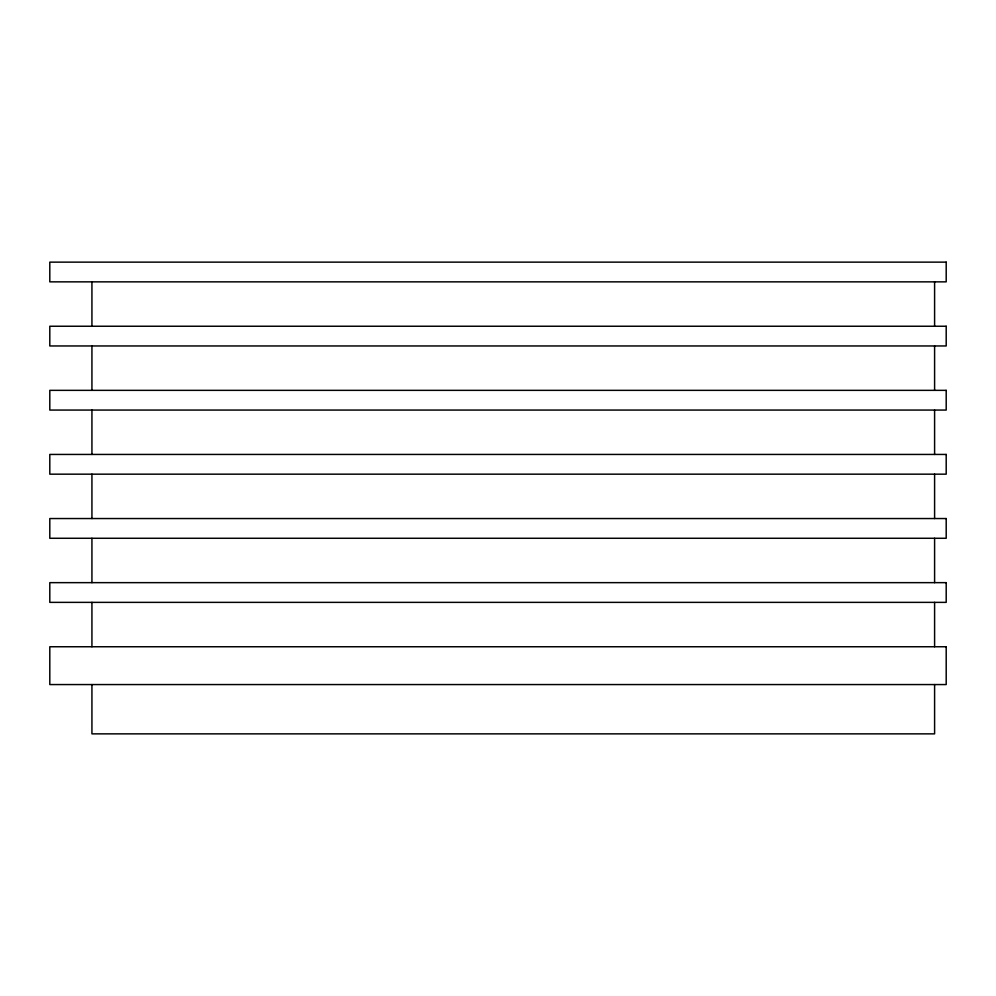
<?xml version="1.0" encoding="UTF-8"?>
<svg xmlns="http://www.w3.org/2000/svg" width="996" height="996" viewBox="0 0 996 996"><rect width="100%" height="100%" fill="white"/><g stroke="black" fill="none" stroke-linecap="round" stroke-linejoin="round"><path stroke-width="1.49" d="M934.597 281.856L934.597 326.24M934.597 345.961L934.597 390.345M934.597 410.066L934.597 454.437M934.597 474.171L934.597 518.543M934.597 538.276L934.597 582.648M934.597 602.368L934.597 646.753M934.597 684.563L934.597 733.865L91.931 733.865L91.931 684.563M91.931 281.856L91.931 326.24M91.931 345.961L91.931 390.345M91.931 410.066L91.931 454.437M91.931 474.171L91.931 518.543M91.931 538.276L91.931 582.648M91.931 602.368L91.931 646.753M946.2 262.135L49.8 262.135L49.8 281.856L946.2 281.856L946.2 262.135M946.2 326.24L49.8 326.24L49.8 345.961L946.2 345.961L946.2 326.24M946.2 390.345L49.8 390.345L49.8 410.066L946.2 410.066L946.2 390.345M946.2 454.437L49.8 454.437L49.8 474.171L946.2 474.171L946.2 454.437M946.2 518.543L49.8 518.543L49.8 538.276L946.2 538.276L946.2 518.543M946.2 582.648L49.8 582.648L49.8 602.368L946.2 602.368L946.2 582.648M946.2 646.753L49.8 646.753L49.8 684.563L946.2 684.563L946.2 646.753"/></g></svg>
